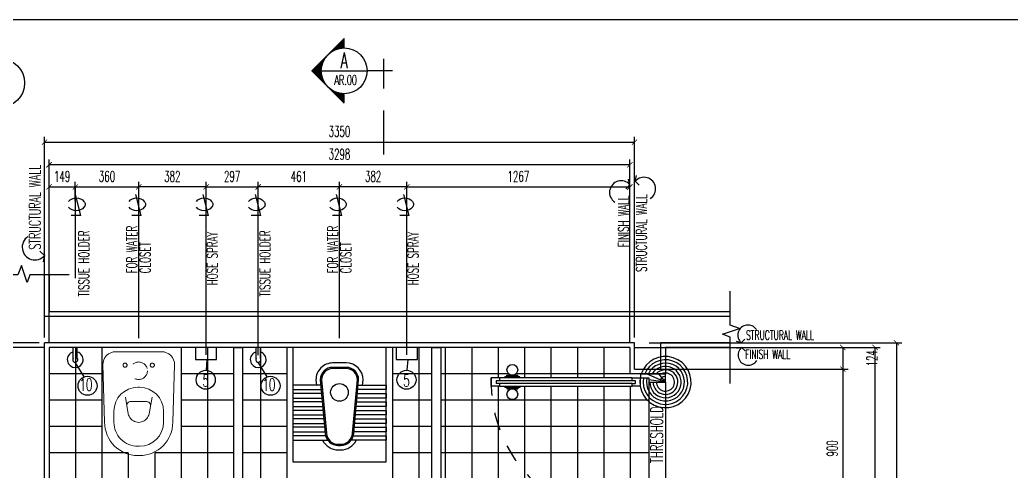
# Model space of a CAD drawing. Extents: x 417682.6 to 417711.5, y 43441 to 43460.9.
# Drawn here: x 417685.54 to 417691.17, y 43458.34 to 43460.9 of the extents above; entities that cross this region are included whole.
import ezdxf
from ezdxf.enums import TextEntityAlignment as Align

# ---------------------------------------------------------------- set-up
doc = ezdxf.new("R2010")
doc.units = 0
doc.header["$MEASUREMENT"] = 0
doc.header["$PDMODE"] = 3
doc.header["$PDSIZE"] = 0.1
doc.linetypes.add('HIDDEN', pattern=[0.375, 0.25, -0.125])
doc.linetypes.add('HIDDEN2', pattern=[0.1875, 0.125, -0.0625])
doc.layers.get('0').update_dxf_attribs({"linetype": 'CONTINUOUS'})
doc.layers.get('DEFPOINTS').update_dxf_attribs({"linetype": 'CONTINUOUS'})
for name, color, linetype in [('2', 2, 'CONTINUOUS'), ('ARCDIMR', 4, 'CONTINUOUS'), ('AX', 6, 'CONTINUOUS'), ('AX-CR', 2, 'CONTINUOUS'), ('AX-TXT', 4, 'CONTINUOUS'), ('DIM', 4, 'CONTINUOUS'), ('Dimout', 4, 'CONTINUOUS'), ('DOOR', 4, 'CONTINUOUS'), ('DW', 7, 'CONTINUOUS'), ('ELE', 3, 'CONTINUOUS'), ('ELEV-MARK', 6, 'CONTINUOUS'), ('FIX', 3, 'CONTINUOUS'), ('INSUL', 7, 'CONTINUOUS'), ('JUMP', 2, 'CONTINUOUS'), ('PART', 9, 'CONTINUOUS'), ('Plaster', 7, 'CONTINUOUS'), ('Tile', 5, 'CONTINUOUS'), ('TITLE', 6, 'CONTINUOUS'), ('TXT', 2, 'CONTINUOUS'), ('WALL', 6, 'CONTINUOUS')]:
    doc.layers.add(name, color=color, linetype=linetype)
doc.styles.add('ROMANS', font='ROMANS.shx', dxfattribs={"width": 0.6})
doc.dimstyles.new('R50', dxfattribs={"dimscale": 0, "dimtxt": 0.06, "dimasz": 0.03, "dimexe": 0.03, "dimexo": 0.03, "dimgap": 0.03, "dimtad": 1, "dimdec": 0, "dimlfac": 1000, "dimzin": 13, "dimdsep": 46, "dimtxsty": 'ROMANS', "dimblk": 'ARCHTICK', "dimcen": 0.09, "dimclrd": 4, "dimclre": 4, "dimclrt": 2, "dimadec": 0, "dimazin": 0, "dimtfac": 1, "dimtdec": 0, "dimtofl": 0, "dimtmove": 2, "dimatfit": 3, "dimldrblk": 'CLOSEDBLANK', "dimfxl": 0, "dimtolj": 1, "dimtzin": 0, "dimarcsym": 0})

# ---------------------------------------------------------------- blocks, each defined once
blk = doc.blocks.new('WC')
at = {"layer": 'FIX', "lineweight": 20}
for p, q in [((475, 140.8), (538, 140.8)), ((394.8, 75.7), (490.4, 60.1)), ((339, 4.8), (339, -4.8)), ((533.7, 24.2), (539.5, 0)), ((539.5, 0), (533.7, -24.2)), ((674, 4.8), (674, -4.8)), ((490.4, -60.1), (394.8, -75.7)), ((538, -140.8), (475, -140.8)), ((213.2, -203.8), (210, -203.8))]:
    blk.add_line(p, q, dxfattribs=at)
at = {"layer": 'FIX', "linetype": 'Continuous', "lineweight": 20}
blk.add_line((420.1, -47.3), (420.4, 44.6), dxfattribs=at)
at = {"layer": 'FIX', "lineweight": 20}
for points in [[(210, -203.8, -0.414214), (137, -130.8), (137, 0), (137, 130.8, -0.414214), (210, 203.8)], [(727, -4.8), (727, 4.8, 0.414214), (538, 193.8), (210, 203.8)], [(727, 4.8), (727, -4.8, -0.414214), (538, -193.8), (210, -203.8)]]:
    blk.add_lwpolyline(points, format="xyb", dxfattribs=at)
at = {"layer": 'FIX', "linetype": 'HIDDEN', "lineweight": 20, "ltscale": 0.05}
for centre in [(213.2, 77.5), (213.2, -77.5)]:
    blk.add_circle(centre, 11.6, dxfattribs=at)
at = {"layer": 'FIX', "linetype": 'HIDDEN2', "lineweight": 20, "ltscale": 0.3}
blk.add_circle((245, 0), 49.8, dxfattribs=at)
at = {"layer": 'FIX', "lineweight": 20}
for centre, radius, start, end in [((475, 4.8), 136, 90, 180), ((538, 4.8), 136, 360, 90), ((464.4, -17.6), 82, 51.0758, 71.504), ((473, -6.9), 68.2, 27.1532, 51.0758), ((475, -4.8), 136, 180, 270), ((464.4, 17.6), 82, 288.496, 308.9242), ((473, 6.9), 68.2, 308.9242, 332.8468), ((538, -4.8), 136, 270, 0)]:
    blk.add_arc(centre, radius, start, end, dxfattribs=at)
at = {"layer": 'FIX', "linetype": 'Continuous', "lineweight": 20}
for centre, start, end in [((442.7, 45.5), 88.3879, 182.3338), ((442.4, -45.6), 177.6662, 271.6121)]:
    blk.add_arc(centre, 22.3, start, end, dxfattribs=at)
blk = doc.blocks.new('AWC')
at = {"layer": 'FIX'}
for p, q in [((-725.6, 265), (-725.6, 66.2)), ((-700, 265), (-725.6, 265)), ((-700, 78.8), (-700, 265)), ((-677.7, 265), (-677.7, 82.1)), ((-652.1, 265), (-677.7, 265)), ((-652.1, 84.4), (-652.1, 265)), ((-629.7, 265), (-629.7, 86.4)), ((-604.1, 265), (-629.7, 265)), ((-604.1, 88.8), (-604.1, 265)), ((-581.7, 265), (-581.7, 90.8)), ((-556.1, 265), (-581.7, 265)), ((-556.1, 93.2), (-556.1, 265)), ((-533.8, 265), (-533.8, 95.2)), ((-508.2, 265), (-533.8, 265)), ((-508.2, 97.5), (-508.2, 265)), ((-485.8, 265), (-485.8, 99.6)), ((-460.2, 265), (-485.8, 265)), ((-460.2, 101.9), (-460.2, 265)), ((-437.8, 265), (-437.8, 103.9)), ((-412.2, 265), (-437.8, 265)), ((-412.2, 106.3), (-412.2, 265)), ((-384, 133.6), (-412.2, 131.1)), ((-381.8, 108.7), (-687, 81.2)), ((-824.7, 0), (-824.7, 0)), ((-780.2, 6.5), (-780.2, -6.5)), ((-755.2, 6.5), (-755.2, -6.5)), ((-748.2, 6.5), (-748.2, -6.5)), ((-311.6, -38.7), (-311.6, 38.7)), ((-286.6, -38.7), (-286.6, 38.7)), ((-725.6, -265), (-725.6, -66.2)), ((-700, -78.8), (-700, -265)), ((-687, -81.2), (-381.6, -108.7)), ((-677.7, -265), (-677.7, -82.1)), ((-652.1, -84.4), (-652.1, -265)), ((-629.7, -265), (-629.7, -86.4)), ((-604.1, -88.8), (-604.1, -265)), ((-581.7, -265), (-581.7, -90.8)), ((-556.1, -93.2), (-556.1, -265)), ((-533.8, -265), (-533.8, -95.2)), ((-508.2, -97.5), (-508.2, -265)), ((-485.8, -265), (-485.8, -99.6)), ((-460.2, -101.9), (-460.2, -265)), ((-437.8, -265), (-437.8, -103.9)), ((-412.2, -106.3), (-412.2, -265)), ((-412.2, -131.1), (-383.8, -133.6)), ((-700, -265), (-725.6, -265)), ((-652.1, -265), (-677.7, -265)), ((-604.1, -265), (-629.7, -265)), ((-556.1, -265), (-581.7, -265)), ((-508.2, -265), (-533.8, -265)), ((-460.2, -265), (-485.8, -265)), ((-412.2, -265), (-437.8, -265))]:
    blk.add_line(p, q, dxfattribs=at)
at = {"layer": 'FIX', "color": 32}
for p, q in [((-381.1, 101.7), (-686.3, 74.2)), ((-318.6, -38.7), (-318.6, 38.7)), ((-686.3, -74.2), (-381, -101.7))]:
    blk.add_line(p, q, dxfattribs=at)
at = {"layer": 'FIX'}
blk.add_lwpolyline([(-198, 265), (-848, 265), (-848, -265), (-198, -265)], close=True, dxfattribs=at)
at = {"layer": 'FIX', "color": 32}
blk.add_circle((-453.8, 0), 50, dxfattribs=at)
at = {"layer": 'FIX'}
for centre, radius, start, end in [((-381.6, 38.7), 95, 0, 90.1311), ((-680.2, 6.5), 100, 117.0426, 180), ((-680.2, 6.5), 75, 95.2114, 180), ((-381.6, 38.7), 70, 0, 90.1311), ((-680.2, -6.5), 100, 180, 242.9574), ((-680.2, -6.5), 75, 180, 264.7886), ((-381.6, -38.7), 95, 270, 0), ((-381.6, -38.7), 70, 270, 0)]:
    blk.add_arc(centre, radius, start, end, dxfattribs=at)
at = {"layer": 'FIX', "color": 32}
for centre, radius, start, end in [((-680.2, 6.5), 68, 95.2114, 180), ((-381.6, 38.7), 63, 0, 90.1311), ((-680.2, -6.5), 68, 180, 264.7886), ((-381.6, -38.7), 63, 270, 0)]:
    blk.add_arc(centre, radius, start, end, dxfattribs=at)
blk = doc.blocks.new('AXU')
at = {"layer": 'AX-CR'}
blk.add_circle((0, 350), 350, dxfattribs=at)
at = {"layer": 'AX-TXT', "style": 'ROMANS'}
blk.add_attdef('AX', text='', height=250, dxfattribs=at).set_placement((0, 350), align=Align.MIDDLE)
blk = doc.blocks.new('DOOR90')
at = {"layer": 'DOOR', "color": 7, "linetype": 'ByBlock'}
for p, q in [((-150, 0), (0, 0)), ((-150, 0), (-150, -25)), ((0, -50), (-113.7, 0)), ((0, -50), (-40.1, 0)), ((0, -50), (0, 0)), ((-1000, -25), (-1050, -25)), ((-1050, -75), (-1050, -25)), ((-1050, -25), (-1050, -75)), ((-1000, -42), (-1020, -42)), ((-1020, -42), (-1020, -58)), ((-1000, -58), (-1020, -58)), ((-1000, -25), (-1000, -42)), ((-1000, -58), (-1000, -75)), ((-877.6, -17.8), (-967.6, -17.8)), ((-967.6, -25), (-967.6, -17.8)), ((-955, -8.8), (-890.2, -8.8)), ((-955, -17.8), (-955, -8.8)), ((-955, -17.8), (-890.2, -17.8)), ((-890.2, -17.8), (-890.2, -8.8)), ((-877.6, -25), (-877.6, -17.8)), ((-200, -25), (-150, -25)), ((-200, -42), (-200, -25)), ((-180, -42), (-200, -42)), ((-200, -58), (-180, -58)), ((-200, -75), (-200, -58)), ((-180, -58), (-180, -42)), ((-150, -25), (-100, -25)), ((-150, -75), (-150, -25)), ((-100, -25), (-100, -50)), ((0, -50), (-100, -36.6)), ((-100, -50), (0, -50)), ((-1000, -75), (-1050, -75)), ((-967.6, -75), (-967.6, -82.2)), ((-877.6, -82.2), (-967.6, -82.2)), ((-955, -82.2), (-890.2, -82.2)), ((-955, -82.2), (-955, -91.2)), ((-955, -91.2), (-890.2, -91.2)), ((-890.2, -82.2), (-890.2, -91.2)), ((-877.6, -75), (-877.6, -82.2)), ((-150, -75), (-200, -75)), ((-150, -875), (-100, -875)), ((-150, -900), (-150, -875)), ((0, -850), (-113.7, -900)), ((-100, -875), (-100, -850)), ((0, -850), (-100, -863.4)), ((-100, -850), (0, -850)), ((0, -850), (-40.1, -900)), ((0, -850), (0, -900)), ((-150, -900), (0, -900)), ((0, -900), (-150, -900))]:
    blk.add_line(p, q, dxfattribs=at)
at = {"layer": 'DOOR', "linetype": 'ByBlock'}
for p, q in [((-200, -25), (-1000, -25)), ((-200, -42), (-1000, -42)), ((-200, -58), (-1000, -58)), ((-1000, -75), (-200, -75))]:
    blk.add_line(p, q, dxfattribs=at)
at = {"layer": 'DOOR', "color": 7, "linetype": 'ByBlock'}
for centre in [(-922.6, 23.5), (-922.6, -123.5)]:
    blk.add_circle(centre, 32.4, dxfattribs=at)
for centre, radius, start, end in [((0, -50), 154.4, 161.10529, 166.28577), ((0, -50), 94.4, 148.01819, 180), ((0, -50), 134.4, 158.15985, 169.28002), ((0, -50), 114.4, 154.08384, 167.37743), ((0, -50), 74.4, 137.77643, 180), ((0, -50), 54.4, 113.20738, 180), ((0, -50), 34.4, 90, 180), ((0, -50), 14.4, 90, 180), ((0, -850), 154.4, 193.71423, 198.89471), ((0, -850), 134.4, 190.71998, 201.84015), ((0, -850), 94.4, 180, 211.98181), ((0, -850), 74.4, 180, 222.22357), ((0, -850), 54.4, 180, 246.79262), ((0, -850), 34.4, 180, 270), ((0, -850), 14.4, 180, 270)]:
    blk.add_arc(centre, radius, start, end, dxfattribs=at)
at = {"layer": 'DOOR', "linetype": 'HIDDEN', "ltscale": 0.5}
blk.add_arc((-222.2, -50), 828.2, 178.27012, 275.00304, dxfattribs=at)
blk = doc.blocks.new('A$C785E76E1')
at = {"layer": 'JUMP'}
for p, q in [((0.033, 0.0529), (0.033, 0.1149)), ((0.057, 0.0529), (0.057, 0.1149))]:
    blk.add_line(p, q, dxfattribs=at)
for radius, start, end in [(0.045, 105.4782, 74.5218), (0.0144, 146.4427, 33.5573)]:
    blk.add_arc((0.045, 0.045), radius, start, end, dxfattribs=at)
blk = doc.blocks.new('_ARCHTICK')
at = {"color": 0, "linetype": 'ByBlock', "const_width": 0.15}
blk.add_lwpolyline([(-0.5, -0.5), (0.5, 0.5)], dxfattribs=at)
blk = doc.blocks.new('*D57')
at = {"layer": '2', "color": 4, "lineweight": -2}
for p, q in [((417686.217, 43459.0927), (417686.217, 43459.9819)), ((417686.5992, 43459.9519), (417686.217, 43459.9519)), ((417686.5992, 43458.9978), (417686.5992, 43459.9819))]:
    blk.add_line(p, q, dxfattribs=at)
at = {"layer": 'DEFPOINTS', "color": 0}
for p in [(417686.217, 43459.9519), (417686.217, 43459.0627), (417686.5992, 43458.9678)]:
    blk.add_point(p, dxfattribs=at)
at = {"layer": '2', "color": 4, "lineweight": -2, "xscale": 0.03, "yscale": 0.03, "zscale": 0.03, "rotation": 180}
blk.add_blockref('_ARCHTICK', (417686.217, 43459.9519), dxfattribs=at)
at = {"layer": '2', "color": 4, "lineweight": -2, "xscale": 0.03, "yscale": 0.03, "zscale": 0.03}
blk.add_blockref('_ARCHTICK', (417686.5992, 43459.9519), dxfattribs=at)
at = {"layer": '2', "color": 2, "insert": (417686.4081, 43460.0119), "char_height": 0.06, "attachment_point": 5, "style": 'ROMANS'}
blk.add_mtext('\\A1;382', dxfattribs=at)
blk = doc.blocks.new('_ClosedBlank')
at = {"color": 0, "linetype": 'ByBlock', "lineweight": -2}
for p, q in [((-1, 0.17), (0, 0)), ((-1, 0.17), (-1, -0.17)), ((0, 0), (-1, -0.17))]:
    blk.add_line(p, q, dxfattribs=at)
blk = doc.blocks.new('SCNTR', base_point=(3632.66, 549.66))
for q in [(3633.89, 554.57), (3636.1, 543.44)]:
    blk.add_line((3631.12, 543.44), q)
for centre, radius, start, end in [((3630.8, 549.38), 1.99, 133.3084, 182.4789), ((3633.47, 547.5), 5.23, 39.4883, 140.5117), ((3630.8, 549.21), 1.99, 177.5211, 226.6916), ((3633.47, 551.09), 5.23, 219.4883, 320.5117)]:
    blk.add_arc(centre, radius, start, end)
blk = doc.blocks.new('*D56')
at = {"layer": '2', "color": 4, "lineweight": -2}
for p, q in [((417687.357, 43459.0927), (417687.357, 43459.9819)), ((417687.7392, 43459.9519), (417687.357, 43459.9519)), ((417687.7392, 43458.9978), (417687.7392, 43459.9819))]:
    blk.add_line(p, q, dxfattribs=at)
at = {"layer": 'DEFPOINTS', "color": 0}
for p in [(417687.357, 43459.9519), (417687.357, 43459.0627), (417687.7392, 43458.9678)]:
    blk.add_point(p, dxfattribs=at)
at = {"layer": '2', "color": 4, "lineweight": -2, "xscale": 0.03, "yscale": 0.03, "zscale": 0.03, "rotation": 180}
blk.add_blockref('_ARCHTICK', (417687.357, 43459.9519), dxfattribs=at)
at = {"layer": '2', "color": 4, "lineweight": -2, "xscale": 0.03, "yscale": 0.03, "zscale": 0.03}
blk.add_blockref('_ARCHTICK', (417687.7392, 43459.9519), dxfattribs=at)
at = {"layer": '2', "color": 2, "insert": (417687.5481, 43460.0119), "char_height": 0.06, "attachment_point": 5, "style": 'ROMANS'}
blk.add_mtext('\\A1;382', dxfattribs=at)
blk = doc.blocks.new('*D55')
at = {"layer": '2', "color": 4, "lineweight": -2}
for p, q in [((417686.8957, 43458.9968), (417686.8957, 43459.9819)), ((417687.357, 43459.9519), (417686.8957, 43459.9519)), ((417687.357, 43459.0927), (417687.357, 43459.9819))]:
    blk.add_line(p, q, dxfattribs=at)
at = {"layer": 'DEFPOINTS', "color": 0}
for p in [(417686.8957, 43459.9519), (417687.357, 43459.0627), (417686.8957, 43458.9668)]:
    blk.add_point(p, dxfattribs=at)
at = {"layer": '2', "color": 4, "lineweight": -2, "xscale": 0.03, "yscale": 0.03, "zscale": 0.03, "rotation": 180}
blk.add_blockref('_ARCHTICK', (417686.8957, 43459.9519), dxfattribs=at)
at = {"layer": '2', "color": 4, "lineweight": -2, "xscale": 0.03, "yscale": 0.03, "zscale": 0.03}
blk.add_blockref('_ARCHTICK', (417687.357, 43459.9519), dxfattribs=at)
at = {"layer": '2', "color": 2, "insert": (417687.1264, 43460.0119), "char_height": 0.06, "attachment_point": 5, "style": 'ROMANS'}
blk.add_mtext('\\A1;461', dxfattribs=at)
blk = doc.blocks.new('*D54')
at = {"layer": '2', "color": 4, "lineweight": -2}
for p, q in [((417686.5992, 43459.0703), (417686.5992, 43459.9819)), ((417686.5992, 43459.9519), (417686.8957, 43459.9519)), ((417686.8957, 43459.0703), (417686.8957, 43459.9819))]:
    blk.add_line(p, q, dxfattribs=at)
at = {"layer": 'DEFPOINTS', "color": 0}
for p in [(417686.8957, 43459.9519), (417686.5992, 43459.0403), (417686.8957, 43459.0403)]:
    blk.add_point(p, dxfattribs=at)
at = {"layer": '2', "color": 4, "lineweight": -2, "xscale": 0.03, "yscale": 0.03, "zscale": 0.03, "rotation": 180}
blk.add_blockref('_ARCHTICK', (417686.5992, 43459.9519), dxfattribs=at)
at = {"layer": '2', "color": 4, "lineweight": -2, "xscale": 0.03, "yscale": 0.03, "zscale": 0.03}
blk.add_blockref('_ARCHTICK', (417686.8957, 43459.9519), dxfattribs=at)
at = {"layer": '2', "color": 2, "insert": (417686.7475, 43460.0119), "char_height": 0.06, "attachment_point": 5, "style": 'ROMANS'}
blk.add_mtext('\\A1;297', dxfattribs=at)
blk = doc.blocks.new('*D53')
at = {"layer": '2', "color": 4, "lineweight": -2}
for p, q in [((417687.7392, 43459.0703), (417687.7392, 43459.9819)), ((417687.7392, 43459.9519), (417689.006, 43459.9519)), ((417689.006, 43459.0703), (417689.006, 43459.9819))]:
    blk.add_line(p, q, dxfattribs=at)
at = {"layer": 'DEFPOINTS', "color": 0}
for p in [(417689.006, 43459.9519), (417687.7392, 43459.0403), (417689.006, 43459.0403)]:
    blk.add_point(p, dxfattribs=at)
at = {"layer": '2', "color": 4, "lineweight": -2, "xscale": 0.03, "yscale": 0.03, "zscale": 0.03, "rotation": 180}
blk.add_blockref('_ARCHTICK', (417687.7392, 43459.9519), dxfattribs=at)
at = {"layer": '2', "color": 4, "lineweight": -2, "xscale": 0.03, "yscale": 0.03, "zscale": 0.03}
blk.add_blockref('_ARCHTICK', (417689.006, 43459.9519), dxfattribs=at)
at = {"layer": '2', "color": 2, "insert": (417688.3726, 43460.0119), "char_height": 0.06, "attachment_point": 5, "style": 'ROMANS'}
blk.add_mtext('\\A1;1267', dxfattribs=at)
blk = doc.blocks.new('*D52')
at = {"layer": '2', "color": 4, "lineweight": -2}
for p, q in [((417685.708, 43459.0703), (417685.708, 43460.1078)), ((417689.006, 43460.0778), (417685.708, 43460.0778)), ((417689.006, 43459.0703), (417689.006, 43460.1078))]:
    blk.add_line(p, q, dxfattribs=at)
at = {"layer": 'DEFPOINTS', "color": 0}
for p in [(417685.708, 43460.0778), (417685.708, 43459.0403), (417689.006, 43459.0403)]:
    blk.add_point(p, dxfattribs=at)
at = {"layer": '2', "color": 4, "lineweight": -2, "xscale": 0.03, "yscale": 0.03, "zscale": 0.03, "rotation": 180}
blk.add_blockref('_ARCHTICK', (417685.708, 43460.0778), dxfattribs=at)
at = {"layer": '2', "color": 4, "lineweight": -2, "xscale": 0.03, "yscale": 0.03, "zscale": 0.03}
blk.add_blockref('_ARCHTICK', (417689.006, 43460.0778), dxfattribs=at)
at = {"layer": '2', "color": 2, "insert": (417687.357, 43460.1378), "char_height": 0.06, "attachment_point": 5, "style": 'ROMANS'}
blk.add_mtext('\\A1;3298', dxfattribs=at)
blk = doc.blocks.new('*D51')
at = {"layer": '2', "color": 4, "lineweight": -2}
for p, q in [((417685.682, 43459.0963), (417685.682, 43460.2367)), ((417689.032, 43459.0963), (417689.032, 43460.2367)), ((417685.682, 43460.2067), (417689.032, 43460.2067))]:
    blk.add_line(p, q, dxfattribs=at)
at = {"layer": 'DEFPOINTS', "color": 0}
for p in [(417689.032, 43460.2067), (417685.682, 43459.0663), (417689.032, 43459.0663)]:
    blk.add_point(p, dxfattribs=at)
at = {"layer": '2', "color": 4, "lineweight": -2, "xscale": 0.03, "yscale": 0.03, "zscale": 0.03, "rotation": 180}
blk.add_blockref('_ARCHTICK', (417685.682, 43460.2067), dxfattribs=at)
at = {"layer": '2', "color": 4, "lineweight": -2, "xscale": 0.03, "yscale": 0.03, "zscale": 0.03}
blk.add_blockref('_ARCHTICK', (417689.032, 43460.2067), dxfattribs=at)
at = {"layer": '2', "color": 2, "insert": (417687.357, 43460.2667), "char_height": 0.06, "attachment_point": 5, "style": 'ROMANS'}
blk.add_mtext('\\A1;3350', dxfattribs=at)
blk = doc.blocks.new('*D93')
at = {"layer": '2', "color": 4, "lineweight": -2}
for p, q in [((417689.036, 43459.0403), (417690.2448, 43459.0403)), ((417690.2148, 43459.0403), (417690.2148, 43458.9163)), ((417689.062, 43458.9163), (417690.2448, 43458.9163))]:
    blk.add_line(p, q, dxfattribs=at)
at = {"layer": 'DEFPOINTS', "color": 0}
for p in [(417689.006, 43459.0403), (417689.032, 43458.9163), (417690.2148, 43458.9163)]:
    blk.add_point(p, dxfattribs=at)
at = {"layer": '2', "color": 4, "lineweight": -2, "xscale": 0.03, "yscale": 0.03, "zscale": 0.03}
for p, rotation in [((417690.2148, 43459.0403), 90), ((417690.2148, 43458.9163), 270)]:
    blk.add_blockref('_ARCHTICK', p, dxfattribs=dict(at, rotation=rotation))
at = {"layer": '2', "color": 2, "insert": (417690.3798, 43458.9783), "char_height": 0.06, "attachment_point": 5, "rotation": 90, "style": 'ROMANS'}
blk.add_mtext('\\A1;124', dxfattribs=at)
blk = doc.blocks.new('*D92')
at = {"layer": '2', "color": 4, "lineweight": -2}
for p, q in [((417689.062, 43458.9163), (417690.2448, 43458.9163)), ((417690.2148, 43458.9163), (417690.2148, 43458.0163)), ((417689.212, 43458.0163), (417690.2448, 43458.0163))]:
    blk.add_line(p, q, dxfattribs=at)
at = {"layer": 'DEFPOINTS', "color": 0}
for p in [(417689.032, 43458.9163), (417689.182, 43458.0163), (417690.2148, 43458.0163)]:
    blk.add_point(p, dxfattribs=at)
at = {"layer": '2', "color": 4, "lineweight": -2, "xscale": 0.03, "yscale": 0.03, "zscale": 0.03}
for p, rotation in [((417690.2148, 43458.9163), 90), ((417690.2148, 43458.0163), 270)]:
    blk.add_blockref('_ARCHTICK', p, dxfattribs=dict(at, rotation=rotation))
at = {"layer": '2', "color": 2, "insert": (417690.1548, 43458.4663), "char_height": 0.06, "attachment_point": 5, "rotation": 90, "style": 'ROMANS'}
blk.add_mtext('\\A1;900', dxfattribs=at)
blk = doc.blocks.new('*D68')
at = {"layer": 'DEFPOINTS', "color": 0}
for p in [(417689.0603, 43459.0403), (417690.3978, 43459.0403), (417689.6213, 43455.6423)]:
    blk.add_point(p, dxfattribs=at)
at = {"layer": 'DIM', "color": 4, "lineweight": -2}
for p, q in [((417689.0903, 43459.0403), (417690.4278, 43459.0403)), ((417690.3978, 43455.6423), (417690.3978, 43459.0403)), ((417689.6513, 43455.6423), (417690.4278, 43455.6423))]:
    blk.add_line(p, q, dxfattribs=at)
at = {"layer": 'DIM', "color": 4, "lineweight": -2, "xscale": 0.03, "yscale": 0.03, "zscale": 0.03}
for p, rotation in [((417690.3978, 43459.0403), 90), ((417690.3978, 43455.6423), 270)]:
    blk.add_blockref('_ARCHTICK', p, dxfattribs=dict(at, rotation=rotation))
at = {"layer": 'DIM', "color": 2, "insert": (417690.3378, 43457.3413), "char_height": 0.06, "attachment_point": 5, "rotation": 90, "style": 'ROMANS'}
blk.add_mtext('\\A1;3398', dxfattribs=at)
blk = doc.blocks.new('*D67')
at = {"layer": 'DEFPOINTS', "color": 0}
for p in [(417689.0863, 43459.0663), (417689.6473, 43455.6163), (417690.5198, 43455.6163)]:
    blk.add_point(p, dxfattribs=at)
at = {"layer": 'DIM', "color": 4, "lineweight": -2}
for p, q in [((417689.1163, 43459.0663), (417690.5498, 43459.0663)), ((417690.5198, 43459.0663), (417690.5198, 43455.6163)), ((417689.6773, 43455.6163), (417690.5498, 43455.6163))]:
    blk.add_line(p, q, dxfattribs=at)
at = {"layer": 'DIM', "color": 4, "lineweight": -2, "xscale": 0.03, "yscale": 0.03, "zscale": 0.03}
for p, rotation in [((417690.5198, 43459.0663), 90), ((417690.5198, 43455.6163), 270)]:
    blk.add_blockref('_ARCHTICK', p, dxfattribs=dict(at, rotation=rotation))
at = {"layer": 'DIM', "color": 2, "insert": (417690.4598, 43457.3413), "char_height": 0.06, "attachment_point": 5, "rotation": 90, "style": 'ROMANS'}
blk.add_mtext('\\A1;3450', dxfattribs=at)
blk = doc.blocks.new('*D91')
at = {"layer": '2', "color": 4, "lineweight": -2}
for p, q in [((417685.678, 43459.0403), (417684.0333, 43459.0403)), ((417684.0633, 43459.0403), (417684.0633, 43455.6423)), ((417685.678, 43455.6423), (417684.0333, 43455.6423))]:
    blk.add_line(p, q, dxfattribs=at)
at = {"layer": 'DEFPOINTS', "color": 0}
for p in [(417685.708, 43459.0403), (417684.0633, 43455.6423), (417685.708, 43455.6423)]:
    blk.add_point(p, dxfattribs=at)
at = {"layer": '2', "color": 4, "lineweight": -2, "xscale": 0.03, "yscale": 0.03, "zscale": 0.03}
for p, rotation in [((417684.0633, 43459.0403), 90), ((417684.0633, 43455.6423), 270)]:
    blk.add_blockref('_ARCHTICK', p, dxfattribs=dict(at, rotation=rotation))
at = {"layer": '2', "color": 2, "insert": (417684.0033, 43457.3413), "char_height": 0.06, "attachment_point": 5, "rotation": 90, "style": 'ROMANS'}
blk.add_mtext('\\A1;3398', dxfattribs=at)
blk = doc.blocks.new('*D90')
at = {"layer": '2', "color": 4, "lineweight": -2}
for p, q in [((417685.652, 43459.0663), (417683.8311, 43459.0663)), ((417683.8611, 43455.6163), (417683.8611, 43459.0663)), ((417685.652, 43455.6163), (417683.8311, 43455.6163))]:
    blk.add_line(p, q, dxfattribs=at)
at = {"layer": 'DEFPOINTS', "color": 0}
for p in [(417683.8611, 43459.0663), (417685.682, 43459.0663), (417685.682, 43455.6163)]:
    blk.add_point(p, dxfattribs=at)
at = {"layer": '2', "color": 4, "lineweight": -2, "xscale": 0.03, "yscale": 0.03, "zscale": 0.03}
for p, rotation in [((417683.8611, 43459.0663), 90), ((417683.8611, 43455.6163), 270)]:
    blk.add_blockref('_ARCHTICK', p, dxfattribs=dict(at, rotation=rotation))
at = {"layer": '2', "color": 2, "insert": (417683.8011, 43457.3413), "char_height": 0.06, "attachment_point": 5, "rotation": 90, "style": 'ROMANS'}
blk.add_mtext('\\A1;3450', dxfattribs=at)
blk = doc.blocks.new('*X32')
at = {"color": 0}
for p, q in [((14608, 7877), (14819, 8088)), ((14625, 7890), (14821, 8086)), ((14637, 7899), (14823, 8084)), ((14647, 7905), (14825, 8082)), ((14656, 7910), (14826, 8081)), ((14664, 7915), (14828, 8079)), ((14671, 7919), (14830, 8077)), ((14678, 7922), (14832, 8075)), ((14685, 7925), (14833, 8073)), ((14691, 7928), (14835, 8072)), ((14697, 7930), (14837, 8070)), ((14703, 7933), (14839, 8068)), ((14709, 7935), (14841, 8066)), ((14714, 7937), (14842, 8065)), ((14719, 7938), (14844, 8063)), ((14725, 7940), (14846, 8061)), ((14730, 7941), (14848, 8059)), ((14734, 7943), (14849, 8058)), ((14739, 7944), (14851, 8056)), ((14744, 7945), (14853, 8054)), ((14749, 7946), (14855, 8052)), ((14753, 7947), (14856, 8051)), ((14757, 7948), (14858, 8049)), ((14762, 7949), (14860, 8047)), ((14766, 7950), (14862, 8045)), ((14770, 7950), (14863, 8043)), ((14774, 7951), (14865, 8042)), ((14778, 7951), (14867, 8040)), ((14782, 7952), (14869, 8038)), ((14786, 7952), (14871, 8036)), ((14790, 7953), (14872, 8035)), ((14794, 7953), (14874, 8033)), ((14798, 7953), (14876, 8031)), ((14802, 7953), (14878, 8029)), ((14805, 7954), (14879, 8028)), ((14809, 7954), (14881, 8026)), ((14813, 7954), (14883, 8024)), ((14816, 7954), (14885, 8022)), ((14820, 7954), (14886, 8020)), ((14823, 7954), (14888, 8019)), ((14827, 7954), (14890, 8017)), ((14830, 7954), (14892, 8015)), ((14834, 7953), (14894, 8013)), ((14837, 7953), (14895, 8012)), ((14840, 7953), (14897, 8010)), ((14844, 7953), (14899, 8008)), ((14847, 7953), (14901, 8006)), ((14850, 7952), (14902, 8005)), ((14853, 7952), (14904, 8003)), ((14856, 7952), (14906, 8001)), ((14860, 7951), (14908, 7999)), ((14863, 7951), (14909, 7997)), ((14866, 7950), (14911, 7996)), ((14869, 7950), (14913, 7994)), ((14872, 7949), (14915, 7992)), ((14875, 7949), (14917, 7990)), ((14878, 7948), (14918, 7989)), ((14881, 7948), (14920, 7987)), ((14884, 7947), (14922, 7985)), ((14887, 7947), (14924, 7983)), ((14890, 7946), (14925, 7982)), ((14893, 7945), (14927, 7980)), ((14895, 7945), (14929, 7978)), ((14898, 7944), (14931, 7976)), ((14901, 7943), (14932, 7974)), ((14904, 7942), (14934, 7973)), ((14907, 7942), (14936, 7971)), ((14909, 7941), (14938, 7969)), ((14912, 7940), (14939, 7967)), ((14915, 7939), (14941, 7966)), ((14917, 7938), (14943, 7964)), ((14920, 7937), (14945, 7962)), ((14923, 7937), (14947, 7960)), ((14925, 7936), (14948, 7959)), ((14928, 7935), (14950, 7957)), ((14931, 7934), (14952, 7955)), ((14933, 7933), (14954, 7953)), ((14936, 7932), (14955, 7952)), ((14938, 7931), (14957, 7950)), ((14941, 7930), (14959, 7948)), ((14943, 7929), (14961, 7946)), ((14946, 7928), (14962, 7944)), ((14948, 7927), (14964, 7943)), ((14951, 7926), (14966, 7941)), ((14953, 7925), (14968, 7939)), ((14956, 7923), (14970, 7937)), ((14958, 7922), (14971, 7936)), ((14960, 7921), (14973, 7934)), ((14963, 7920), (14975, 7932)), ((14965, 7919), (14977, 7930)), ((14967, 7918), (14978, 7929)), ((14970, 7916), (14980, 7927)), ((14972, 7915), (14982, 7925)), ((14974, 7914), (14984, 7923)), ((14977, 7913), (14985, 7921)), ((14979, 7911), (14987, 7920)), ((14981, 7910), (14989, 7918)), ((14983, 7909), (14991, 7916)), ((14986, 7908), (14993, 7914)), ((14988, 7906), (14994, 7913)), ((14990, 7905), (14996, 7911)), ((14992, 7903), (14998, 7909)), ((14994, 7902), (15000, 7907)), ((14997, 7901), (15001, 7906)), ((14999, 7899), (15003, 7904)), ((15001, 7898), (15005, 7902)), ((15003, 7896), (15007, 7900)), ((15005, 7895), (15008, 7898)), ((15007, 7894), (15010, 7897)), ((15009, 7892), (15012, 7895)), ((15011, 7891), (15014, 7893)), ((15013, 7889), (15016, 7891)), ((15015, 7888), (15017, 7890)), ((15017, 7886), (15019, 7888)), ((15019, 7884), (15021, 7886)), ((15021, 7883), (15023, 7884)), ((15023, 7881), (15024, 7883)), ((15025, 7880), (15026, 7881)), ((14360, 7629), (14571, 7839)), ((14364, 7629), (14557, 7822)), ((14368, 7629), (14549, 7810)), ((14371, 7629), (14542, 7800)), ((14375, 7629), (14537, 7791)), ((14378, 7629), (14533, 7783)), ((14382, 7629), (14529, 7776)), ((14385, 7629), (14525, 7769)), ((14389, 7629), (14522, 7762)), ((14392, 7629), (14519, 7756)), ((14396, 7629), (14517, 7750)), ((14399, 7629), (14515, 7744)), ((15027, 7878), (15028, 7879)), ((15029, 7877), (15030, 7877)), ((15031, 7875), (15031, 7875)), ((15033, 7873), (15033, 7874)), ((15035, 7872), (15035, 7872)), ((15036, 7870), (15037, 7870)), ((15038, 7868), (15038, 7868)), ((15040, 7867), (15040, 7867)), ((15042, 7865), (15042, 7865)), ((15044, 7863), (15044, 7863)), ((15046, 7861), (15046, 7861)), ((15047, 7860), (15047, 7860)), ((15051, 7856), (15051, 7856)), ((15053, 7854), (15053, 7854)), ((15054, 7852), (15054, 7853)), ((15056, 7851), (15056, 7851)), ((15058, 7849), (15058, 7849)), ((15059, 7847), (15060, 7847)), ((15061, 7845), (15061, 7845)), ((15063, 7843), (15063, 7844)), ((15064, 7841), (15065, 7842)), ((15066, 7839), (15067, 7840)), ((15068, 7837), (15069, 7838)), ((15069, 7836), (15070, 7837)), ((15071, 7834), (15072, 7835)), ((15072, 7832), (15074, 7833)), ((15074, 7830), (15076, 7831)), ((15076, 7828), (15077, 7830)), ((15077, 7826), (15079, 7828)), ((15079, 7824), (15081, 7826)), ((15080, 7822), (15083, 7824)), ((15082, 7820), (15084, 7822)), ((15083, 7818), (15086, 7821)), ((15085, 7815), (15088, 7819)), ((15086, 7813), (15090, 7817)), ((15087, 7811), (15092, 7815)), ((15089, 7809), (15093, 7814)), ((15090, 7807), (15095, 7812)), ((15092, 7805), (15097, 7810)), ((15093, 7803), (15099, 7808)), ((15094, 7801), (15100, 7807)), ((15096, 7798), (15102, 7805)), ((15097, 7796), (15104, 7803)), ((15098, 7794), (15106, 7801)), ((15100, 7792), (15107, 7799)), ((15101, 7790), (15109, 7798)), ((15102, 7787), (15111, 7796)), ((15104, 7785), (15113, 7794)), ((15105, 7783), (15115, 7792)), ((15106, 7780), (15116, 7791)), ((15107, 7778), (15118, 7789)), ((15108, 7776), (15120, 7787)), ((15110, 7773), (15122, 7785)), ((15111, 7771), (15123, 7784)), ((15112, 7769), (15125, 7782)), ((15113, 7766), (15127, 7780)), ((15114, 7764), (15129, 7778)), ((15115, 7761), (15130, 7777)), ((15116, 7759), (15132, 7775)), ((15117, 7756), (15134, 7773)), ((15118, 7754), (15136, 7771)), ((15119, 7751), (15137, 7769)), ((15121, 7749), (15139, 7768)), ((15122, 7746), (15141, 7766)), ((15122, 7744), (15143, 7764)), ((15123, 7741), (15145, 7762)), ((15124, 7739), (15146, 7761)), ((15125, 7736), (15148, 7759)), ((15126, 7733), (15150, 7757)), ((15127, 7731), (15152, 7755)), ((15128, 7728), (15153, 7754)), ((15129, 7725), (15155, 7752)), ((15130, 7723), (15157, 7750)), ((15130, 7720), (15159, 7748)), ((15131, 7717), (15160, 7746)), ((15132, 7714), (15162, 7745)), ((15133, 7712), (15164, 7743)), ((15133, 7709), (15166, 7741)), ((14403, 7629), (14513, 7739)), ((14406, 7629), (14511, 7733)), ((14410, 7629), (14509, 7728)), ((14413, 7629), (14507, 7723)), ((14417, 7629), (14506, 7718)), ((14421, 7629), (14505, 7713)), ((14424, 7629), (14503, 7708)), ((14428, 7629), (14502, 7703)), ((14431, 7629), (14501, 7699)), ((14435, 7629), (14500, 7694)), ((14438, 7629), (14499, 7690)), ((14442, 7629), (14499, 7686)), ((14445, 7629), (14498, 7681)), ((14449, 7629), (14497, 7677)), ((14452, 7629), (14497, 7673)), ((14456, 7629), (14496, 7669)), ((14459, 7629), (14496, 7665)), ((14463, 7629), (14495, 7661)), ((14466, 7629), (14495, 7657)), ((14470, 7629), (14494, 7653)), ((14474, 7629), (14494, 7649)), ((14477, 7629), (14494, 7646)), ((14481, 7629), (14494, 7642)), ((14484, 7629), (14494, 7638)), ((14488, 7629), (14494, 7635)), ((14491, 7629), (14494, 7631)), ((15134, 7706), (15168, 7739)), ((15135, 7703), (15169, 7738)), ((15136, 7700), (15171, 7736)), ((15136, 7697), (15173, 7734)), ((15137, 7695), (15175, 7732)), ((15137, 7692), (15176, 7731)), ((15138, 7689), (15178, 7729)), ((15139, 7686), (15180, 7727)), ((15139, 7683), (15182, 7725)), ((15140, 7680), (15183, 7723)), ((15140, 7676), (15185, 7722)), ((15140, 7673), (15187, 7720)), ((15141, 7670), (15189, 7718)), ((15141, 7667), (15191, 7716)), ((15142, 7664), (15192, 7715)), ((15142, 7661), (15194, 7713)), ((15142, 7658), (15196, 7711)), ((15143, 7654), (15198, 7709)), ((15143, 7651), (15199, 7708)), ((15143, 7648), (15201, 7706)), ((15143, 7644), (15203, 7704)), ((15143, 7641), (15205, 7702)), ((15143, 7637), (15206, 7700)), ((15143, 7634), (15208, 7699)), ((15144, 7631), (15210, 7697)), ((15145, 7629), (15212, 7695)), ((15149, 7629), (15214, 7693)), ((15152, 7629), (15215, 7692)), ((15156, 7629), (15217, 7690)), ((15159, 7629), (15219, 7688)), ((15163, 7629), (15221, 7686)), ((15167, 7629), (15222, 7685)), ((15170, 7629), (15224, 7683)), ((15174, 7629), (15226, 7681)), ((15177, 7629), (15228, 7679)), ((15181, 7629), (15229, 7678)), ((15184, 7629), (15231, 7676)), ((15188, 7629), (15233, 7674)), ((15191, 7629), (15235, 7672)), ((15195, 7629), (15236, 7670)), ((15198, 7629), (15238, 7669)), ((15202, 7629), (15240, 7667)), ((15205, 7629), (15242, 7665)), ((15209, 7629), (15244, 7663)), ((15212, 7629), (15245, 7662)), ((15216, 7629), (15247, 7660)), ((15220, 7629), (15249, 7658)), ((15223, 7629), (15251, 7656)), ((15227, 7629), (15252, 7655)), ((15230, 7629), (15254, 7653)), ((15234, 7629), (15256, 7651)), ((15237, 7629), (15258, 7649)), ((15241, 7629), (15259, 7647)), ((15244, 7629), (15261, 7646)), ((15248, 7629), (15263, 7644)), ((15251, 7629), (15265, 7642)), ((15255, 7629), (15267, 7640)), ((15258, 7629), (15268, 7639)), ((15262, 7629), (15270, 7637)), ((15266, 7629), (15272, 7635)), ((15269, 7629), (15274, 7633)), ((15273, 7629), (15275, 7632)), ((15276, 7629), (15277, 7630))]:
    blk.add_line(p, q, dxfattribs=at)
blk = doc.blocks.new('STTRUC.WALL')
at = {"layer": 'DIM'}
blk.add_arc((-0.0435, -0.0496), 0.066, 213.1771, 48.7793, dxfattribs=at)
at = {"layer": 'WALL'}
for q in [(-0.0228, -0.0234), (0.0318, -0.0075)]:
    blk.add_line((0, 0), q, dxfattribs=at)
at = {"layer": 'TXT', "style": 'ROMANS', "width": 0.6}
blk.add_text('STRUCTURAL WALL', height=0.06, dxfattribs=at).set_placement((-0.516, -0.066))
blk = doc.blocks.new('FINISH.WALL')
at = {"layer": 'DIM'}
blk.add_arc((-0.0435, 0.0496), 0.066, 311.2207, 146.8229, dxfattribs=at)
at = {"layer": 'WALL'}
for q in [(-0.0228, 0.0234), (0.0318, 0.0075)]:
    blk.add_line((0, 0), q, dxfattribs=at)
at = {"layer": 'TXT', "style": 'ROMANS', "width": 0.6}
blk.add_text('FINISH WALL', height=0.06, dxfattribs=at).set_placement((-0.3548, 0.0066))
blk = doc.blocks.new('STRUC.W')
at = {"layer": 'DIM'}
blk.add_arc((0.0435, 0.0496), 0.066, 33.1771, 228.7793, dxfattribs=at)
at = {"layer": 'WALL'}
for q in [(-0.0318, 0.0075), (0.0228, 0.0234)]:
    blk.add_line((0, 0), q, dxfattribs=at)
at = {"layer": 'TXT', "style": 'ROMANS', "width": 0.6}
blk.add_text('STRUCTURAL WALL', height=0.06, dxfattribs=at).set_placement((0.0308, 0.0198))
blk = doc.blocks.new('FINISH.W')
at = {"layer": 'DIM'}
blk.add_arc((0.0435, -0.0496), 0.066, 131.22072, 326.8229, dxfattribs=at)
at = {"layer": 'WALL'}
for q in [(-0.0318, -0.0075), (0.0228, -0.0234)]:
    blk.add_line((0, 0), q, dxfattribs=at)
at = {"layer": 'TXT', "style": 'ROMANS', "width": 0.6}
blk.add_text('FINISH WALL', height=0.06, dxfattribs=at).set_placement((0.0232, -0.0748))
blk = doc.blocks.new('*D58')
at = {"layer": 'DEFPOINTS', "color": 0}
for p in [(417686.217, 43459.9519), (417685.857, 43459.8444), (417686.217, 43459.8444)]:
    blk.add_point(p, dxfattribs=at)
at = {"layer": 'DIM', "color": 4, "lineweight": -2}
for p, q in [((417685.857, 43459.8744), (417685.857, 43459.9819)), ((417685.857, 43459.9519), (417686.217, 43459.9519)), ((417686.217, 43459.8744), (417686.217, 43459.9819))]:
    blk.add_line(p, q, dxfattribs=at)
at = {"layer": 'DIM', "color": 4, "lineweight": -2, "xscale": 0.03, "yscale": 0.03, "zscale": 0.03, "rotation": 180}
blk.add_blockref('_ARCHTICK', (417685.857, 43459.9519), dxfattribs=at)
at = {"layer": 'DIM', "color": 4, "lineweight": -2, "xscale": 0.03, "yscale": 0.03, "zscale": 0.03}
blk.add_blockref('_ARCHTICK', (417686.217, 43459.9519), dxfattribs=at)
at = {"layer": 'DIM', "color": 2, "insert": (417686.037, 43460.0119), "char_height": 0.06, "attachment_point": 5, "style": 'ROMANS'}
blk.add_mtext('\\A1;360', dxfattribs=at)
blk = doc.blocks.new('*D59')
at = {"layer": 'DEFPOINTS', "color": 0}
for p in [(417685.857, 43459.9519), (417685.708, 43459.8444), (417685.857, 43459.8444)]:
    blk.add_point(p, dxfattribs=at)
at = {"layer": 'DIM', "color": 4, "lineweight": -2}
for p, q in [((417685.708, 43459.8744), (417685.708, 43459.9819)), ((417685.708, 43459.9519), (417685.857, 43459.9519)), ((417685.857, 43459.8744), (417685.857, 43459.9819))]:
    blk.add_line(p, q, dxfattribs=at)
at = {"layer": 'DIM', "color": 4, "lineweight": -2, "xscale": 0.03, "yscale": 0.03, "zscale": 0.03, "rotation": 180}
blk.add_blockref('_ARCHTICK', (417685.708, 43459.9519), dxfattribs=at)
at = {"layer": 'DIM', "color": 4, "lineweight": -2, "xscale": 0.03, "yscale": 0.03, "zscale": 0.03}
blk.add_blockref('_ARCHTICK', (417685.857, 43459.9519), dxfattribs=at)
at = {"layer": 'DIM', "color": 2, "insert": (417685.7825, 43460.0119), "char_height": 0.06, "attachment_point": 5, "style": 'ROMANS'}
blk.add_mtext('\\A1;149', dxfattribs=at)

msp = doc.modelspace()

# ---------------------------------------------------------------- linework, layer by layer
at = {"layer": '2'}
for p, q in [((417689.1138, 43458.8432), (417689.1138, 43458.0894)), ((417689.208, 43458.8432), (417689.208, 43458.0894))]:
    msp.add_line(p, q, dxfattribs=at)
for points in [[(417689.5761, 43458.8352), (417689.5761, 43459.0987), (417689.5321, 43459.1147), (417689.6281, 43459.1468), (417689.5761, 43459.1668), (417689.5761, 43459.3594)], [(417686.5392, 43459.0403), (417686.5392, 43458.9714), (417686.6592, 43458.9714), (417686.6592, 43459.0403)], [(417687.6792, 43459.0403), (417687.6792, 43458.9714), (417687.7992, 43458.9714), (417687.7992, 43459.0403)]]:
    msp.add_lwpolyline(points, dxfattribs=at)
at = {"layer": 'DIM'}
msp.add_line((417685.857, 43459.9519), (417685.857, 43459.4327), dxfattribs=at)
at = {"layer": 'DW'}
for p, q in [((417686.6017, 43458.9101), (417686.6065, 43458.9714)), ((417687.7417, 43458.9101), (417687.7465, 43458.9714))]:
    msp.add_line(p, q, dxfattribs=at)
at = {"layer": 'ELE'}
for p, q in [((417685.9074, 43458.8726), (417685.8566, 43458.956)), ((417686.9466, 43458.8726), (417686.8957, 43458.956))]:
    msp.add_line(p, q, dxfattribs=at)
at = {"layer": 'ELEV-MARK', "color": 6}
for p, q in [((417687.384, 43460.7955), (417687.2001, 43460.6116)), ((417687.384, 43460.7416), (417687.384, 43460.7955)), ((417687.384, 43460.4278), (417687.2001, 43460.6116)), ((417687.254, 43460.6116), (417687.514, 43460.6116))]:
    msp.add_line(p, q, dxfattribs=at)
at = {"layer": 'ELEV-MARK', "color": 6, "linetype": 'HIDDEN'}
for p, q in [((417687.6085, 43460.1362), (417687.6085, 43460.6801)), ((417687.6574, 43460.6116), (417687.514, 43460.6116))]:
    msp.add_line(p, q, dxfattribs=at)
at = {"layer": 'ELEV-MARK', "color": 6}
msp.add_circle((417687.384, 43460.6116), 0.13, dxfattribs=at)
at = {"layer": 'FIX', "color": 2}
for centre in [(417686.5976, 43458.8563), (417687.7376, 43458.8563), (417685.9265, 43458.8221), (417686.9657, 43458.8221)]:
    msp.add_circle(centre, 0.054, dxfattribs=at)
at = {"layer": 'INSUL'}
msp.add_lwpolyline([(417685.8222, 43459.453), (417685.5997, 43459.453), (417685.5837, 43459.409), (417685.5517, 43459.505), (417685.5316, 43459.453), (417685.2275, 43459.453)], dxfattribs=at)
at = {"layer": 'PART'}
for points in [[(417686.757, 43459.0403), (417686.807, 43459.0403), (417686.807, 43457.4663), (417686.907, 43457.4663), (417686.907, 43457.4163), (417686.482, 43457.4163), (417686.482, 43457.4663), (417686.757, 43457.4663)], [(417687.882, 43459.0403), (417687.932, 43459.0403), (417687.932, 43457.4163), (417687.607, 43457.4163), (417687.607, 43457.4663), (417687.882, 43457.4663)]]:
    msp.add_lwpolyline(points, close=True, dxfattribs=at)
at = {"layer": 'Plaster'}
for p, q in [((417685.708, 43459.453), (417685.708, 43459.2423)), ((417689.5761, 43459.2423), (417685.708, 43459.2423)), ((417689.006, 43459.0403), (417685.708, 43459.0403)), ((417685.708, 43459.0403), (417685.708, 43455.6423)), ((417689.006, 43459.0403), (417689.006, 43458.8903)), ((417689.5761, 43459.0403), (417689.208, 43459.0403)), ((417689.208, 43459.0403), (417689.208, 43458.8903)), ((417689.006, 43458.8903), (417688.3596, 43458.8903)), ((417689.208, 43458.8903), (417689.006, 43458.8903))]:
    msp.add_line(p, q, dxfattribs=at)
at = {"layer": 'Tile'}
for p, q in [((417685.858, 43459.0403), (417685.858, 43456.1376)), ((417686.008, 43459.0403), (417686.008, 43456.1903)), ((417686.458, 43459.0403), (417686.458, 43458.1645)), ((417686.608, 43459.0403), (417686.608, 43457.4663)), ((417686.908, 43459.0403), (417686.908, 43458.1645)), ((417687.058, 43459.0403), (417687.058, 43456.1165)), ((417687.658, 43459.0403), (417687.658, 43457.4663)), ((417687.808, 43459.0403), (417687.808, 43457.4663)), ((417687.958, 43459.0403), (417687.958, 43455.6423)), ((417688.108, 43459.0403), (417688.108, 43455.6423)), ((417688.258, 43459.0403), (417688.258, 43458.8667)), ((417688.408, 43459.0403), (417688.408, 43458.8667)), ((417688.558, 43459.0403), (417688.558, 43458.8667)), ((417688.708, 43459.0403), (417688.708, 43458.8667)), ((417688.858, 43459.0403), (417688.858, 43458.8667)), ((417686.008, 43458.8903), (417685.708, 43458.8903)), ((417686.757, 43458.8903), (417686.458, 43458.8903)), ((417687.058, 43458.8903), (417686.807, 43458.8903)), ((417687.882, 43458.8903), (417687.658, 43458.8903)), ((417688.3177, 43458.8903), (417687.932, 43458.8903)), ((417688.258, 43458.8196), (417688.258, 43455.6423)), ((417688.408, 43458.8196), (417688.408, 43455.6423)), ((417688.558, 43458.8196), (417688.558, 43455.6423)), ((417688.708, 43458.8196), (417688.708, 43455.6423)), ((417688.858, 43458.8196), (417688.858, 43455.6423)), ((417689.008, 43458.8196), (417689.008, 43458.0423)), ((417686.008, 43458.7403), (417685.708, 43458.7403)), ((417686.757, 43458.7403), (417686.458, 43458.7403)), ((417687.058, 43458.7403), (417686.807, 43458.7403)), ((417687.882, 43458.7403), (417687.658, 43458.7403)), ((417689.1138, 43458.7403), (417687.932, 43458.7403)), ((417686.008, 43458.5903), (417685.708, 43458.5903)), ((417686.757, 43458.5903), (417686.458, 43458.5903)), ((417687.058, 43458.5903), (417686.807, 43458.5903)), ((417687.882, 43458.5903), (417687.658, 43458.5903)), ((417689.1138, 43458.5903), (417687.932, 43458.5903)), ((417686.158, 43458.4403), (417685.708, 43458.4403)), ((417686.158, 43458.4403), (417686.158, 43456.1869)), ((417686.757, 43458.4403), (417686.308, 43458.4403)), ((417686.308, 43458.4403), (417686.308, 43456.1069)), ((417687.058, 43458.4403), (417686.807, 43458.4403)), ((417687.882, 43458.4403), (417687.658, 43458.4403)), ((417689.1138, 43458.4403), (417687.932, 43458.4403))]:
    msp.add_line(p, q, dxfattribs=at)
at = {"layer": 'TITLE'}
msp.add_line((417710.9329, 43460.9016), (417682.6079, 43460.9016), dxfattribs=at)
at = {"layer": 'WALL'}
for p, q in [((417685.682, 43459.2163), (417685.682, 43459.453)), ((417689.5761, 43459.2163), (417685.682, 43459.2163)), ((417689.032, 43459.0663), (417685.682, 43459.0663)), ((417685.682, 43456.9913), (417685.682, 43459.0663)), ((417689.032, 43458.9163), (417689.032, 43459.0663)), ((417689.032, 43458.9163), (417689.032, 43459.0663)), ((417689.182, 43458.9163), (417689.182, 43459.0663)), ((417689.5761, 43459.0663), (417689.182, 43459.0663)), ((417689.032, 43458.9163), (417689.182, 43458.9163))]:
    msp.add_line(p, q, dxfattribs=at)

# ---------------------------------------------------------------- block references
at = {"layer": 'ARCDIMR', "xscale": -0.01075199997285381, "yscale": 0.01075200000195764, "zscale": 0.010752}
for p in [(417685.8713, 43459.8568), (417686.2142, 43459.8568), (417686.5965, 43459.8568), (417686.893, 43459.8568), (417687.3542, 43459.8568), (417687.7365, 43459.8568)]:
    msp.add_blockref('SCNTR', p, dxfattribs=at)
at = {"layer": 'AX', "xscale": 0.0003928571428904044, "yscale": 0.0003928571200231101, "zscale": 0.0003928571242306922}
msp.add_blockref('AXU', (417685.432, 43460.4052), dxfattribs=at).add_auto_attribs({'AX': '3'})
at = {"layer": 'Dimout'}
for p in [(417685.8116, 43458.9254), (417686.8508, 43458.9254)]:
    msp.add_blockref('A$C785E76E1', p, dxfattribs=at)
at = {"layer": 'DOOR', "xscale": 0.0009422222663528776, "yscale": 0.0009422222115083261, "zscale": 0.0009422222215997236}
msp.add_blockref('DOOR90', (417689.208, 43458.8903), dxfattribs=at)
at = {"layer": 'ELEV-MARK', "color": 11, "xscale": 0.0003999999971711077, "yscale": 0.0003999999971711077, "zscale": 0.0004, "rotation": 90}
msp.add_blockref('*X32', (417690.4352, 43454.6843), dxfattribs=at)
at = {"layer": 'WALL'}
for name, p, xscale, yscale, zscale, rotation in [('STRUC.W', (417685.682, 43459.5619), 1.093749999995453, 1.093749999995453, 1.09375, 90), ('WC', (417686.217, 43459.1526), 0.0009999999892897904, 0.0009999999892897904, 0.001, 270), ('AWC', (417687.357, 43459.2383), 0.0009999999892897904, 0.0009999999892897904, 0.001, 90)]:
    msp.add_blockref(name, p, dxfattribs=dict(at, xscale=xscale, yscale=yscale, zscale=zscale, rotation=rotation))
at = {"layer": 'WALL', "extrusion": (0, 0, -1), "xscale": -1, "zscale": -1, "rotation": 270}
for name, p in [('STTRUC.WALL', (-417689.036, 43459.9847)), ('FINISH.WALL', (-417689.006, 43459.9647))]:
    msp.add_blockref(name, p, dxfattribs=at)
at = {"layer": 'WALL', "xscale": 0.874999999996362, "yscale": 0.874999999996362, "zscale": 0.875}
for name, p in [('STRUC.W', (417689.6383, 43459.0663)), ('FINISH.W', (417689.6404, 43459.0403))]:
    msp.add_blockref(name, p, dxfattribs=at)

# ---------------------------------------------------------------- texts
at = {"layer": 'ELEV-MARK', "color": 6, "style": 'ROMANS', "width": 0.6}
msp.add_attdef('A', text='1', height=0.09, dxfattribs=at).set_placement((417687.383, 43460.6714), align=Align.MIDDLE)
at = {"layer": 'ELEV-MARK', "color": 2, "style": 'ROMANS', "width": 0.6}
msp.add_attdef('AR.00', text='S-00', height=0.056, dxfattribs=at).set_placement((417687.3922, 43460.5594), align=Align.MIDDLE)
at = {"layer": 'TXT', "style": 'ROMANS', "width": 0.6}
for s, height, p in [('FOR WATER', 0.06, (417686.2083, 43459.4609)), ('FOR WATER', 0.06, (417687.3483, 43459.4609)), ('TISSUE HOLDER', 0.06, (417685.9355, 43459.3293)), ('HOSE SPRAY', 0.06, (417686.665, 43459.393)), ('TISSUE HOLDER', 0.06, (417686.964, 43459.3293)), ('HOSE SPRAY', 0.06, (417687.805, 43459.393)), ('CLOSET', 0.06, (417686.2837, 43459.4609)), ('CLOSET', 0.06, (417687.4237, 43459.4609)), ('THRESHOLD', 0.07, (417689.1928, 43458.3817))]:
    msp.add_text(s, height=height, rotation=90, dxfattribs=at).set_placement(p)
for s, p in [('5', (417686.5793, 43458.8172)), ('5', (417687.7193, 43458.8172)), ('10', (417685.8815, 43458.7942)), ('10', (417686.9207, 43458.7942))]:
    msp.add_text(s, height=0.07, dxfattribs=at).set_placement(p)

# ---------------------------------------------------------------- dimensions: what is measured, and where the dimension line sits
at = {"layer": '2'}
for base, p1, p2, picture, middle in [((417689.032, 43460.2067), (417685.682, 43459.0663), (417689.032, 43459.0663), '*D51', (417687.357, 43460.2667)), ((417685.708, 43460.0778), (417689.006, 43459.0403), (417685.708, 43459.0403), '*D52', (417687.357, 43460.1378)), ((417686.89573, 43459.95191), (417686.59922, 43459.04028), (417686.89573, 43459.04028), '*D54', (417686.74747, 43460.01191)), ((417689.006, 43459.9519), (417687.7392, 43459.0403), (417689.006, 43459.0403), '*D53', (417688.3726, 43460.0119))]:
    dim = msp.add_linear_dim(base=base, p1=p1, p2=p2, dimstyle='R50', override={"dimscale": 1}, dxfattribs=at)
    dim.commit()
    dim.dimension.update_dxf_attribs({"geometry": picture, "text_midpoint": middle})
for base, p1, p2, angle, picture, middle in [((417686.217, 43459.9519), (417686.5992, 43458.9678), (417686.217, 43459.0627), 180, '*D57', (417686.4081, 43460.0119)), ((417686.8957, 43459.9519), (417687.357, 43459.0627), (417686.8957, 43458.9668), 180, '*D55', (417687.1264, 43460.0119)), ((417687.357, 43459.9519), (417687.7392, 43458.9678), (417687.357, 43459.0627), 180, '*D56', (417687.5481, 43460.0119)), ((417683.8611, 43459.0663), (417685.682, 43455.6163), (417685.682, 43459.0663), 90, '*D90', (417683.8011, 43457.3413)), ((417684.0633, 43455.6423), (417685.708, 43459.0403), (417685.708, 43455.6423), 90, '*D91', (417684.0033, 43457.3413)), ((417690.2148, 43458.9163), (417689.006, 43459.0403), (417689.032, 43458.9163), 90, '*D93', (417690.3798, 43458.9783)), ((417690.2148, 43458.0163), (417689.032, 43458.9163), (417689.182, 43458.0163), 90, '*D92', (417690.1548, 43458.4663))]:
    dim = msp.add_linear_dim(base=base, p1=p1, p2=p2, angle=angle, dimstyle='R50', override={"dimscale": 1}, dxfattribs=at)
    dim.commit()
    dim.dimension.update_dxf_attribs({"geometry": picture, "text_midpoint": middle})
at = {"layer": 'DIM'}
for base, p1, p2, picture, middle in [((417685.857, 43459.9519), (417685.708, 43459.8444), (417685.857, 43459.8444), '*D59', (417685.7825, 43460.0119)), ((417686.217, 43459.9519), (417685.857, 43459.8444), (417686.217, 43459.8444), '*D58', (417686.037, 43460.0119))]:
    dim = msp.add_linear_dim(base=base, p1=p1, p2=p2, dimstyle='R50', override={"dimscale": 1}, dxfattribs=at)
    dim.commit()
    dim.dimension.update_dxf_attribs({"geometry": picture, "text_midpoint": middle})
for base, p1, p2, picture, middle in [((417690.3978, 43459.0403), (417689.6213, 43455.6423), (417689.0603, 43459.0403), '*D68', (417690.3378, 43457.3413)), ((417690.5198, 43455.6163), (417689.0863, 43459.0663), (417689.6473, 43455.6163), '*D67', (417690.4598, 43457.3413))]:
    dim = msp.add_linear_dim(base=base, p1=p1, p2=p2, angle=90, dimstyle='R50', override={"dimscale": 1}, dxfattribs=at)
    dim.commit()
    dim.dimension.update_dxf_attribs({"geometry": picture, "text_midpoint": middle})

doc.saveas('drawing.dxf')
